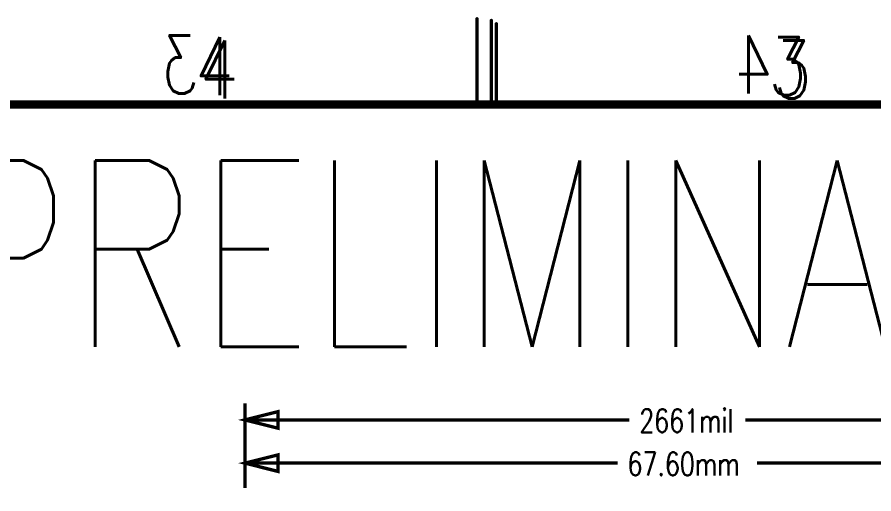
# Model space of a CAD drawing. Extents: x -4539 to 5978, y -4736 to 3041.
# Drawn here: x -685 to 1892, y 1608 to 3041 of the extents above; entities that cross this region are included whole.
import ezdxf

# ---------------------------------------------------------------- set-up
doc = ezdxf.new("R2010")
doc.units = 0
doc.linetypes.add('TRMIDX_2048', pattern=[2, 1, 1])
doc.layers.get('0').update_dxf_attribs({"color": 254, "linetype": 'CONTINUOUS'})
for name, color, linetype in [('2D_LINE_24', 2, 'CONTINUOUS'), ('2D_LINE_27', 3, 'CONTINUOUS'), ('2D_LINE_30', 43, 'CONTINUOUS'), ('DIMENSION1_24', 254, 'CONTINUOUS'), ('DIMENSION2_24', 254, 'CONTINUOUS'), ('DIMENSION3_24', 254, 'CONTINUOUS'), ('DIMENSION5_24', 254, 'CONTINUOUS'), ('TEXT_00', 1, 'CONTINUOUS'), ('TEXT_24', 2, 'CONTINUOUS'), ('TEXT_27', 3, 'CONTINUOUS'), ('TEXT_30', 43, 'CONTINUOUS')]:
    doc.layers.add(name, color=color, linetype=linetype)
doc.styles.add('W10', font='simplex', dxfattribs={"width": 0.75})
doc.styles.add('W25', font='simplex', dxfattribs={"width": 0.75})
doc.styles.add('W50', font='simplex', dxfattribs={"width": 0.75})

# ---------------------------------------------------------------- blocks, each defined once
blk = doc.blocks.new('D_1dfeghi_11')
at = {"layer": 'DIMENSION1_24', "linetype": 'TRMIDX_2048', "const_width": 10}
blk.add_lwpolyline([(0, 255.2), (1156.4, 255.2)], dxfattribs=at)
at = {"layer": 'DIMENSION2_24', "linetype": 'TRMIDX_2048', "const_width": 10}
blk.add_lwpolyline([(2661.4, 255.2), (1505, 255.2)], dxfattribs=at)
at = {"layer": 'DIMENSION3_24', "linetype": 'TRMIDX_2048', "const_width": 10}
blk.add_lwpolyline([(0, 255.2), (100, 280.2), (100, 230.2)], close=True, dxfattribs=at)
at = {"layer": 'DIMENSION5_24', "linetype": 'TRMIDX_2048', "const_width": 10}
blk.add_lwpolyline([(0, 50), (0, 305.2)], dxfattribs=at)
at = {"layer": 'TEXT_24', "style": 'W10', "width": 0.75}
blk.add_text('2661mil', height=70, dxfattribs=at).set_placement((1186.4, 217.7))
blk = doc.blocks.new('D_1dfeghi_12')
at = {"layer": 'DIMENSION1_24', "linetype": 'TRMIDX_2048', "const_width": 10}
blk.add_lwpolyline([(0, 125.2), (1121.2, 125.2)], dxfattribs=at)
at = {"layer": 'DIMENSION2_24', "linetype": 'TRMIDX_2048', "const_width": 10}
blk.add_lwpolyline([(2661.4, 125.2), (1540.3, 125.2)], dxfattribs=at)
at = {"layer": 'DIMENSION3_24', "linetype": 'TRMIDX_2048', "const_width": 10}
blk.add_lwpolyline([(0, 125.2), (100, 150.2), (100, 100.2)], close=True, dxfattribs=at)
at = {"layer": 'DIMENSION5_24', "linetype": 'TRMIDX_2048', "const_width": 10}
blk.add_lwpolyline([(0, 50), (0, 175.2)], dxfattribs=at)
at = {"layer": 'TEXT_24', "style": 'W10', "width": 0.75}
blk.add_text('67.60mm', height=70, dxfattribs=at).set_placement((1151.2, 87.7))
blk = doc.blocks.new('SMOOTH_10')
at = {"const_width": 5}
blk.add_lwpolyline([(-2.5, 0, 1), (2.5, 0, 1)], format="xyb", close=True, dxfattribs=at)
blk = doc.blocks.new('DRAWING_22')
at = {"layer": '2D_LINE_27', "const_width": 10}
blk.add_lwpolyline([(-4934.8, 7750), (-4934.8, 7500)], dxfattribs=at)
blk.add_lwpolyline([(0, 0), (0, 7500), (-9925, 7500), (-9925, 0)], close=True, dxfattribs=at)
at = {"layer": '2D_LINE_27'}
for p in [(-4934.8, 7750), (-4934.8, 7500)]:
    blk.add_blockref('SMOOTH_10', p, dxfattribs=at)
at = {"layer": 'TEXT_27', "style": 'W25', "width": 0.75}
for s, p in [('4', (-5825, 7525)), ('3', (-4100, 7525))]:
    blk.add_text(s, height=175, dxfattribs=at).set_placement(p)
blk = doc.blocks.new('DRAWING_23')
at = {"layer": '2D_LINE_30', "const_width": 10}
blk.add_lwpolyline([(4934.8, 7750), (4934.8, 7500)], dxfattribs=at)
blk.add_lwpolyline([(0, 0), (0, 7500), (9925, 7500), (9925, 0)], close=True, dxfattribs=at)
at = {"layer": '2D_LINE_30'}
for p in [(4934.8, 7750), (4934.8, 7500)]:
    blk.add_blockref('SMOOTH_10', p, dxfattribs=at)
at = {"layer": 'TEXT_30', "style": 'W25', "text_generation_flag": 2, "width": 0.75}
for s, p in [('3', (4100, 7525)), ('4', (5825, 7525))]:
    blk.add_text(s, height=175, rotation=0, dxfattribs=at).set_placement(p)
blk = doc.blocks.new('DRAWING_29')
at = {"layer": '2D_LINE_24', "const_width": 10}
blk.add_lwpolyline([(0, 0), (0, 7500), (-9925, 7500), (-9925, 0)], close=True, dxfattribs=at)
blk = doc.blocks.new('DRAWING_156')
at = {"layer": '2D_LINE_24', "const_width": 10}
blk.add_lwpolyline([(-4934.8, 7750), (-4934.8, 7500)], dxfattribs=at)
at = {"layer": '2D_LINE_24'}
for p in [(-4934.8, 7750), (-4934.8, 7500)]:
    blk.add_blockref('SMOOTH_10', p, dxfattribs=at)

msp = doc.modelspace()

# ---------------------------------------------------------------- block references
for name, p in [('DRAWING_22', (5691.1, -4728.9)), ('DRAWING_23', (-4236.6, -4714)), ('DRAWING_156', (5676.1, -4718.9)), ('DRAWING_29', (5676.1, -4718.9)), ('D_1dfeghi_11', (0, 1574.8)), ('D_1dfeghi_12', (0, 1574.8))]:
    msp.add_blockref(name, p)

# ---------------------------------------------------------------- texts
at = {"layer": 'TEXT_00', "style": 'W50', "width": 0.75}
msp.add_text('PRELIMINARY  ', height=560, dxfattribs=at).set_placement((-900, 2050))
at = {"layer": 'TEXT_24', "style": 'W25', "width": 0.75}
for s, p in [('4', (-148.9, 2806.1)), ('3', (1576.1, 2806.1))]:
    msp.add_text(s, height=175, dxfattribs=at).set_placement(p)

doc.saveas('drawing.dxf')
